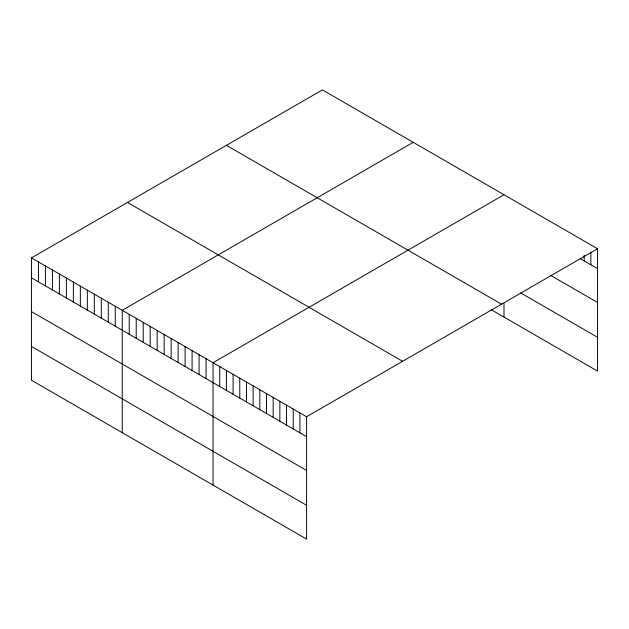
<?xml version="1.0" encoding="UTF-8"?>
<svg xmlns="http://www.w3.org/2000/svg" width="629" height="629" viewBox="0 0 629 629"><rect width="100%" height="100%" fill="white"/><g stroke="black" fill="none" stroke-linecap="round" stroke-linejoin="round"><path stroke-width="0.94" d="M31.45 257.89L306.59 416.736L306.59 539.1L31.45 380.246L31.45 257.89L322.41 89.9L597.55 248.754L597.55 371.11L491.587 309.932M413.206 142.319L122.246 310.309L122.246 432.666M504.002 194.746L213.042 362.729L213.042 485.093M306.59 416.736L597.55 248.754M580.009 258.535L597.55 268.662M550.776 275.471L597.55 302.47M520.71 292.941L597.55 337.301M226.393 145.338L501.533 304.184M127.467 202.452L402.607 361.305M31.45 277.798L306.59 436.652M31.45 311.607L306.59 470.461M31.45 346.437L306.59 505.291M590.867 252.481L590.867 264.809M584.184 255.256L584.184 260.949M504.002 303.579L504.002 317.102M299.907 412.883L299.907 432.791M293.224 409.023L293.224 428.931M286.541 405.162L286.541 425.078M279.858 401.31L279.858 421.218M273.175 397.449L273.175 417.357M266.499 393.589L266.499 413.505M259.816 389.736L259.816 409.644M253.133 385.876L253.133 405.784M246.45 382.015L246.45 401.931M239.767 378.163L239.767 398.071M233.084 374.302L233.084 394.21M226.409 370.442L226.409 390.357M219.725 366.589L219.725 386.497M206.06 358.695L206.06 378.611M199.071 354.662L199.071 374.577M192.089 350.628L192.089 370.544M185.107 346.603L185.107 366.51M178.117 342.569L178.117 362.477M171.135 338.536L171.135 358.444M164.153 334.502L164.153 354.418M157.164 330.469L157.164 350.384M150.182 326.435L150.182 346.351M143.2 322.402L143.2 342.318M136.218 318.376L136.218 338.284M129.228 314.343L129.228 334.251M115.264 306.276L115.264 326.192M108.274 302.242L108.274 322.158M101.293 298.209L101.293 318.125M94.311 294.175L94.311 314.091M87.321 290.15L87.321 310.058M80.339 286.116L80.339 306.024M73.357 282.083L73.357 301.991M66.375 278.049L66.375 297.965M59.385 274.016L59.385 293.932M52.404 269.983L52.404 289.898M45.422 265.949L45.422 285.865M38.432 261.923L38.432 281.831"/></g></svg>
